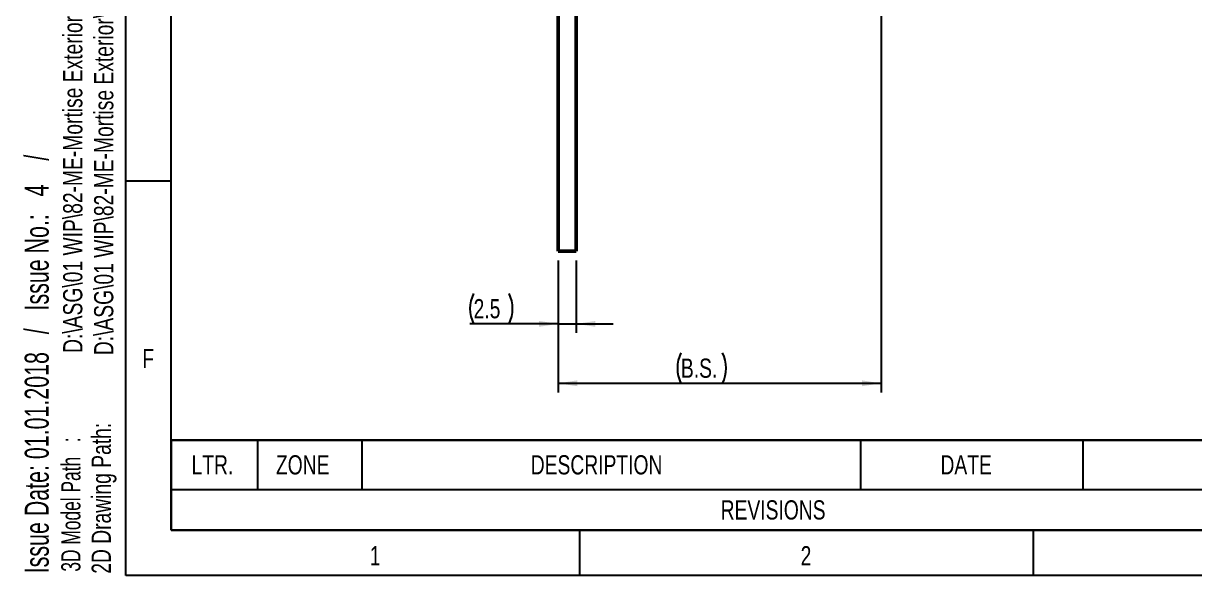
# Model space of a CAD drawing. Header units: millimetres. Extents: x 4 to 420, y 5 to 292.
# Drawn here: x 3.7 to 132.8, y 5 to 65.9 of the extents above; entities that cross this region are included whole.
import ezdxf

# ---------------------------------------------------------------- set-up
doc = ezdxf.new("R2010")
doc.units = ezdxf.units.MM
doc.layers.add('FORMAT', color=7, linetype='Continuous')
doc.styles.add('SLDTEXTSTYLE0', font='TXT', dxfattribs={"width": 0.75})
doc.styles.add('SLDTEXTSTYLE1', font='TXT', dxfattribs={"width": 0.666667})
doc.styles.add('SLDTEXTSTYLE2', font='TXT', dxfattribs={"width": 0.605})
doc.styles.add('SLDTEXTSTYLE3', font='TXT', dxfattribs={"width": 0.676471})
doc.dimstyles.new('SLDDIMSTYLE0', dxfattribs={"dimtxt": 2.116667, "dimasz": 2.116667, "dimexe": 0, "dimexo": 0.0625, "dimgap": 0.529167, "dimtad": 1, "dimlfac": 1.25, "dimrnd": 1e-09, "dimzin": 12, "dimdsep": 46, "dimtxsty": 'SLDTEXTSTYLE0', "dimsah": 1, "dimcen": 0.09, "dimadec": 0, "dimazin": 3, "dimtfac": 1, "dimtofl": 0, "dimtmove": 0, "dimatfit": 3, "dimfxl": 1, "dimfrac": 2, "dimtolj": 1, "dimtzin": 12, "dimarcsym": 0})
doc.dimstyles.new('SLDDIMSTYLE3', dxfattribs={"dimtxt": 2.116667, "dimasz": 2.116667, "dimexe": 0, "dimexo": 0.0625, "dimgap": 0.529167, "dimtad": 1, "dimdec": 1, "dimlfac": 1.25, "dimrnd": 1e-09, "dimzin": 12, "dimdsep": 46, "dimtxsty": 'SLDTEXTSTYLE0', "dimsah": 1, "dimcen": 0.09, "dimadec": 0, "dimazin": 3, "dimtfac": 1, "dimtdec": 1, "dimtmove": 0, "dimatfit": 0, "dimfxl": 1, "dimfrac": 2, "dimtolj": 1, "dimtzin": 12, "dimarcsym": 0})

# ---------------------------------------------------------------- blocks, each defined once
blk = doc.blocks.new('SW_NOTE_0')
at = {"layer": 'FORMAT', "color": 0, "char_height": 2.6458, "attachment_point": 1, "rotation": 90}
for s, insert, style in [('AH-PR-DE-01-F05', (-3.44, 74.57), 'SLDTEXTSTYLE2'), ('Issue Date: 01.01.2018   /   Issue No.:   4    /', (-3.41, 0), 'SLDTEXTSTYLE1')]:
    blk.add_mtext(s, dxfattribs=dict(at, insert=insert, style=style))
blk = doc.blocks.new('SW_TABLEANNOTATION_0')
at = {"layer": 'FORMAT', "color": 0}
for p, q in [((0, 0), (0, -5.43)), ((0, 0), (9.5, 0)), ((0, 0), (0, -9.93)), ((134.98, 0), (0, 0)), ((9.5, 0), (9.5, -5.43)), ((9.5, 0), (21.01, 0)), ((21.01, 0), (21.01, -5.43)), ((21.01, 0), (76, 0)), ((76, 0), (76, -5.43)), ((76, 0), (100.51, 0)), ((100.51, 0), (100.51, -5.43)), ((100.51, 0), (134.98, 0)), ((0, -5.43), (0, -9.93)), ((0, -5.43), (9.5, -5.43)), ((9.5, -5.43), (21.01, -5.43)), ((21.01, -5.43), (76, -5.43)), ((76, -5.43), (100.51, -5.43)), ((100.51, -5.43), (134.98, -5.43)), ((0, -9.93), (9.5, -9.93)), ((0, -9.93), (134.98, -9.93)), ((9.5, -9.93), (21.01, -9.93)), ((21.01, -9.93), (76, -9.93)), ((76, -9.93), (100.51, -9.93)), ((100.51, -9.93), (134.98, -9.93))]:
    blk.add_line(p, q, dxfattribs=at)
at = {"layer": 'FORMAT', "color": 0, "attachment_point": 1, "style": 'SLDTEXTSTYLE0'}
for s, insert, char_height in [('LTR.', (2.25, -1.66), 2.117), ('ZONE', (11.55, -1.66), 2.117), ('DESCRIPTION', (39.64, -1.66), 2.1167), ('DATE', (84.8, -1.66), 2.117), ('REVISIONS', (60.57, -6.63), 2.117)]:
    blk.add_mtext(s, dxfattribs=dict(at, insert=insert, char_height=char_height))
blk = doc.blocks.new('_D_4')
at = {"layer": 'FORMAT'}
for p, q in [((62.66, 39.76), (62.66, 31.76)), ((64.66, 39.76), (64.66, 31.76)), ((62.66, 32.76), (52.94, 32.76)), ((62.66, 32.76), (64.66, 32.76)), ((64.66, 32.76), (68.73, 32.76))]:
    blk.add_line(p, q, dxfattribs=at)
for centre, start, end in [((56.7, 34.44), 153.4349, 206.5651), ((53.88, 34.44), 333.4349, 26.5651)]:
    blk.add_arc(centre, 3.76, start, end, dxfattribs=at)
for points in [[(62.66, 32.76), (60.54, 33.08), (60.54, 32.43)], [(64.66, 32.76), (66.77, 32.43), (66.77, 33.08)]]:
    blk.add_solid(points, dxfattribs=at)
at = {"layer": 'FORMAT', "insert": (53.34, 35.49), "char_height": 2.117, "attachment_point": 1, "style": 'SLDTEXTSTYLE0'}
blk.add_mtext('2.5', dxfattribs=at)
blk = doc.blocks.new('_D_7')
at = {"layer": 'FORMAT', "color": 7}
for p, q in [((98.26, 84.76), (98.26, 25.2)), ((62.66, 39.76), (62.66, 25.2)), ((98.26, 26.2), (62.66, 26.2))]:
    blk.add_line(p, q, dxfattribs=at)
for centre, start, end in [((79.56, 27.88), 153.4349, 206.5651), ((77.42, 27.88), 333.4349, 26.5651)]:
    blk.add_arc(centre, 3.76, start, end, dxfattribs=at)
for points in [[(62.66, 26.2), (64.77, 25.88), (64.77, 26.53)], [(98.26, 26.2), (96.14, 26.53), (96.14, 25.88)]]:
    blk.add_solid(points, dxfattribs=at)
at = {"layer": 'FORMAT', "color": 7, "insert": (76.19, 28.93), "char_height": 2.117, "attachment_point": 1, "style": 'SLDTEXTSTYLE0'}
blk.add_mtext('B.S.', dxfattribs=at)

msp = doc.modelspace()

# ---------------------------------------------------------------- linework, layer by layer
at = {"color": 7, "linetype": 'Continuous', "lineweight": 25}
for p, q in [((15, 5), (15, 292)), ((20, 10), (20, 287)), ((20, 48.5), (15, 48.5)), ((410, 10), (20, 10)), ((65, 10), (65, 5)), ((115, 10), (115, 5)), ((415, 5), (15, 5))]:
    msp.add_line(p, q, dxfattribs=at)
at = {"color": 7, "linetype": 'Continuous', "lineweight": 50}
for p, q in [((62.6573, 40.7577), (62.6573, 232.7577)), ((64.6573, 40.7577), (64.6573, 232.7577)), ((62.6573, 40.7577), (64.6573, 40.7577))]:
    msp.add_line(p, q, dxfattribs=at)

# ---------------------------------------------------------------- block references
at = {"layer": 'FORMAT', "color": 7}
msp.add_blockref('SW_NOTE_0', (7.2676, 5.2557), dxfattribs=at)
at = {"layer": 'FORMAT'}
msp.add_blockref('SW_TABLEANNOTATION_0', (20, 19.9316), dxfattribs=at)

# ---------------------------------------------------------------- texts
at = {"color": 7, "linetype": 'Continuous', "lineweight": 0, "char_height": 2.1167, "attachment_point": 2, "style": 'SLDTEXTSTYLE0'}
for s, insert in [('F', (17.4775, 29.9963)), ('1', (42.4787, 8.2463)), ('2', (89.9787, 8.2463))]:
    msp.add_mtext(s, dxfattribs=dict(at, insert=insert))
at = {"layer": 'FORMAT', "char_height": 2.116667, "attachment_point": 1, "rotation": 90, "style": 'SLDTEXTSTYLE0'}
for insert in [(8.0934, 29.5551), (11.5072, 29.3026)]:
    msp.add_mtext('D:\\\\ASG\\\\01 WIP\\\\82-ME-Mortise Exterior\\\\WPMMEK012\\\\', dxfattribs=dict(at, insert=insert))
at = {"layer": 'FORMAT', "color": 7, "char_height": 2.116667, "attachment_point": 1, "rotation": 90}
for s, insert, style in [('2D Drawing Path:', (11.239, 5.2059), 'SLDTEXTSTYLE0'), ('3D Model Path   :', (7.8823, 5.4329), 'SLDTEXTSTYLE3')]:
    msp.add_mtext(s, dxfattribs=dict(at, insert=insert, style=style))

# ---------------------------------------------------------------- dimensions: what is measured, and where the dimension line sits
at = {"layer": 'FORMAT', "color": 7}
dim = msp.add_linear_dim(base=(62.6573, 26.2032), p1=(98.2573, 85.7577), p2=(62.6573, 40.7577), text='(B.S.)', dimstyle='SLDDIMSTYLE0', dxfattribs=at)
dim.commit()
dim.dimension.update_dxf_attribs({"geometry": '_D_7', "text_midpoint": (78.4855, 26.2032), "dimtype": 160})
at = {"layer": 'FORMAT'}
dim = msp.add_linear_dim(base=(64.6573, 32.7577), p1=(62.6573, 40.7577), p2=(64.6573, 40.7577), text='(<>)', dimstyle='SLDDIMSTYLE3', dxfattribs=at)
dim.commit()
dim.dimension.update_dxf_attribs({"geometry": '_D_4', "text_midpoint": (55.2936, 32.7577), "dimtype": 160})

doc.saveas('drawing.dxf')
